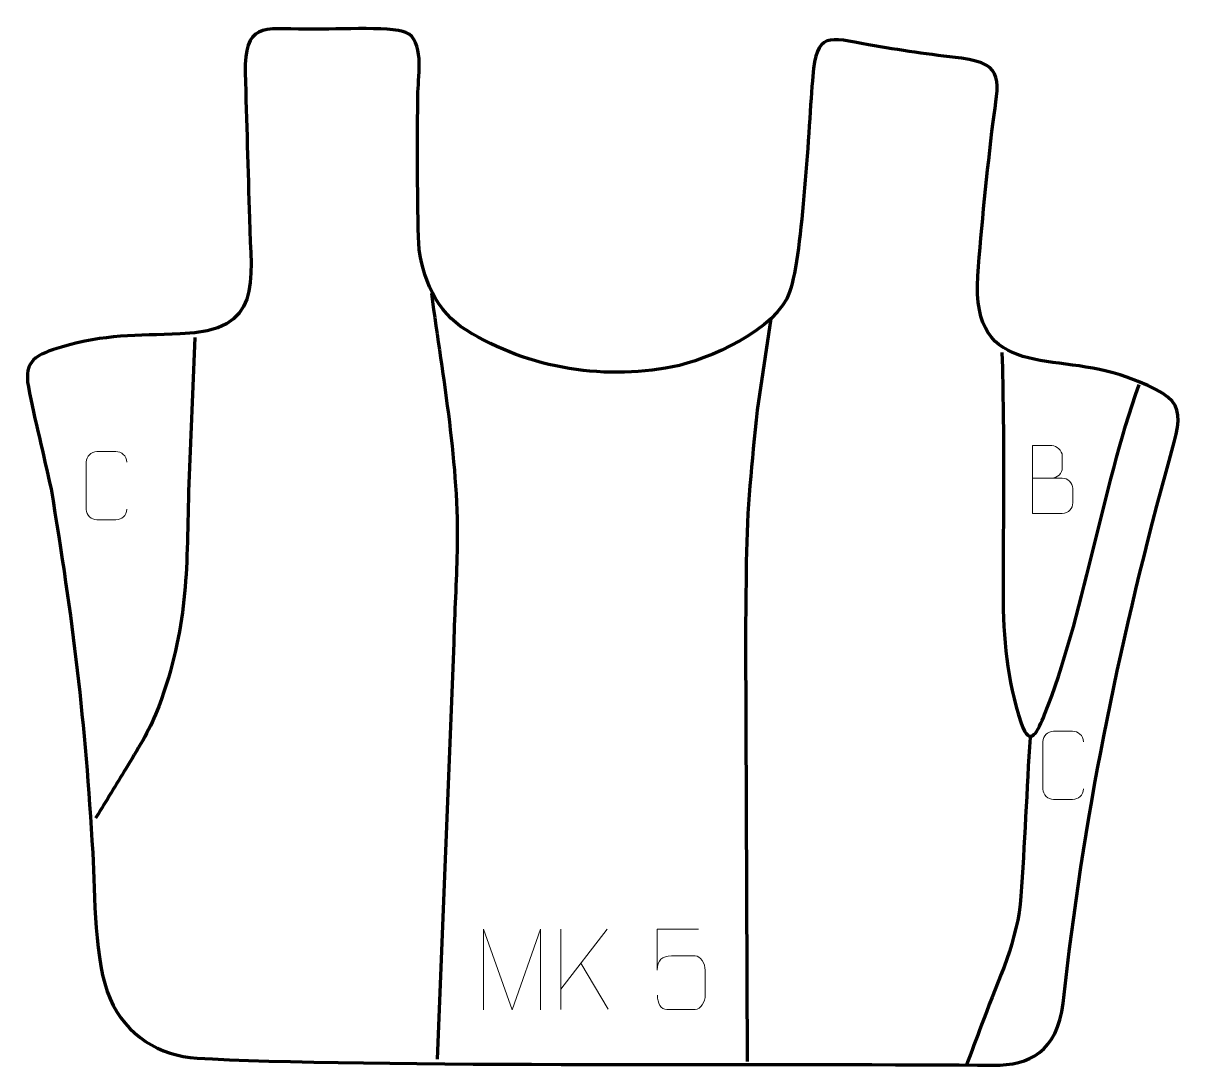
# Model space of a CAD drawing. Header units: millimetres. Extents: x -170 to 193, y -232 to 92.
import ezdxf

# ---------------------------------------------------------------- set-up
doc = ezdxf.new("R2010")
doc.units = ezdxf.units.MM
doc.header["$MEASUREMENT"] = 0
for name, color, linetype in [('layer 1', 7, 'Continuous'), ('layer 2', 7, 'Continuous'), ('layer 3', 7, 'Continuous')]:
    doc.layers.add(name, color=color, linetype=linetype)

msp = doc.modelspace()

# ---------------------------------------------------------------- linework, layer by layer
at = {"layer": 'layer 1', "color": 250, "lineweight": 9}
for points, knots in [([(-27.3113, -214.1171), (-27.3113, -214.1171), (-27.3113, -189.1592), (-27.3113, -189.1592), (-27.3113, -189.1592), (-27.3113, -189.1592), (-18.3862, -214.1171), (-18.3862, -214.1171), (-18.3862, -214.1171), (-18.3862, -214.1171), (-9.6263, -189.1597), (-9.6263, -189.1597), (-9.6263, -189.1597), (-9.6263, -189.1597), (-9.6263, -214.1171), (-9.6263, -214.1171)], [0, 0, 0, 0, 0.2, 0.2, 0.2, 0.2, 0.4, 0.4, 0.4, 0.4, 0.6, 0.6, 0.6, 0.6, 1, 1, 1, 1]), ([(39.4843, -189.1568), (39.4843, -189.1568), (26.6326, -189.1568), (26.6326, -189.1568), (26.6326, -189.1568), (26.6329, -193.3874), (26.6329, -197.6183), (26.6326, -201.8495), (26.6326, -201.8495), (26.6323, -198.5394), (28.2633, -197.4676), (31.0753, -197.4071), (31.0753, -197.4071), (33.5149, -197.4068), (35.9544, -197.4068), (38.3936, -197.4071), (38.3936, -197.4071), (40.0434, -197.4003), (41.5183, -199.7808), (41.5468, -201.8495), (41.5468, -201.8495), (41.5465, -204.4368), (41.5465, -207.0244), (41.5468, -209.6121), (41.5468, -209.6121), (41.593, -211.5715), (40.0936, -214.0078), (38.4677, -214.0663), (38.4677, -214.0663), (36.5112, -214.066), (31.6162, -214.066), (29.6592, -214.0663), (29.6592, -214.0663), (27.8137, -214.0751), (26.7066, -212.1103), (26.6858, -209.5592)], [0, 0, 0, 0, 0.1, 0.1, 0.1, 0.1, 0.2, 0.2, 0.2, 0.2, 0.3, 0.3, 0.3, 0.3, 0.4, 0.4, 0.4, 0.4, 0.5, 0.5, 0.5, 0.5, 0.6, 0.6, 0.6, 0.6, 0.7, 0.7, 0.7, 0.7, 0.8, 0.8, 0.8, 0.8, 1, 1, 1, 1])]:
    msp.add_open_spline(points, degree=3, knots=knots, dxfattribs=at)
for points in [[(-3.2606, -189.1348), (-3.2606, -189.1348), (-3.2606, -214.0884), (-3.2606, -214.0884)], [(11.1156, -189.1348), (11.1156, -189.1348), (-3.2606, -207.7745), (-3.2606, -207.7745)], [(11.4409, -213.9926), (11.4409, -213.9926), (2.9704, -199.679), (2.9704, -199.679)]]:
    msp.add_open_spline(points, degree=3, dxfattribs=at)
at = {"layer": 'layer 2', "color": 140, "lineweight": 158}
for points, knots in [([(-43.4763, 8.2203), (-39.909, -18.7906), (-34.8463, -44.3715), (-35.514, -71.8602), (-35.514, -71.8602), (-35.744, -81.3295), (-36.2727, -90.7882), (-36.5309, -100.259), (-36.5309, -100.259), (-36.5309, -100.259), (-41.6901, -229.5083), (-41.6901, -229.5083)], [0, 0, 0, 0, 0.25, 0.25, 0.25, 0.25, 0.5, 0.5, 0.5, 0.5, 1, 1, 1, 1]), ([(61.9636, 0.3557), (61.9636, 0.3557), (57.661, -28.0939), (57.661, -28.0939), (57.661, -28.0939), (56.0429, -44.5108), (54.4444, -58.4532), (54.2947, -75.0889), (54.2947, -75.0889), (54.2238, -82.9716), (54.1179, -90.8553), (54.0229, -98.7378), (54.0229, -98.7378), (54.0229, -98.7378), (54.552, -230.1696), (54.552, -230.1696)], [0, 0, 0, 0, 0.2, 0.2, 0.2, 0.2, 0.4, 0.4, 0.4, 0.4, 0.6, 0.6, 0.6, 0.6, 1, 1, 1, 1]), ([(-116.9645, -5.5381), (-116.9645, -5.5381), (-118.8827, -53.2955), (-118.8827, -53.2955), (-118.8827, -53.2955), (-119.476, -78.8042), (-119.0032, -95.2752), (-128.1546, -120.0213), (-128.1546, -120.0213), (-130.6186, -126.6842), (-134.089, -132.3435), (-137.7838, -138.3741), (-137.7838, -138.3741), (-140.8676, -143.3782), (-143.9069, -148.4163), (-146.9589, -153.4404), (-146.9589, -153.4404), (-146.9589, -153.4404), (-147.7223, -154.6972), (-147.7223, -154.6972)], [0, 0, 0, 0, 0.16666667, 0.16666667, 0.16666667, 0.16666667, 0.33333333, 0.33333333, 0.33333333, 0.33333333, 0.5, 0.5, 0.5, 0.5, 0.66666667, 0.66666667, 0.66666667, 0.66666667, 1, 1, 1, 1]), ([(133.6624, -10.2014), (134.4848, -35.444), (134.0509, -59.5799), (134.0501, -84.7186), (134.0501, -84.7186), (134.0497, -99.1665), (135.155, -111.3605), (139.6119, -125.203), (139.6119, -125.203), (142.4564, -133.4533), (144.9848, -127.32), (146.9257, -122.4701), (146.9257, -122.4701), (159.0762, -92.1081), (164.3742, -53.8333), (176.2603, -20.1233)], [0, 0, 0, 0, 0.2, 0.2, 0.2, 0.2, 0.4, 0.4, 0.4, 0.4, 0.6, 0.6, 0.6, 0.6, 1, 1, 1, 1]), ([(142.3936, -129.5948), (141.436, -144.9902), (140.6584, -163.5613), (139.5831, -178.9178), (139.5831, -178.9178), (138.6398, -192.3895), (132.6727, -204.6128), (127.9284, -217.2612), (127.9284, -217.2612), (126.3536, -221.4595), (124.7786, -225.6578), (123.2037, -229.856), (123.2037, -229.856), (123.2037, -229.856), (122.6787, -231.2556), (122.6787, -231.2556)], [0, 0, 0, 0, 0.2, 0.2, 0.2, 0.2, 0.4, 0.4, 0.4, 0.4, 0.6, 0.6, 0.6, 0.6, 1, 1, 1, 1])]:
    msp.add_open_spline(points, degree=3, knots=knots, dxfattribs=at)
at = {"layer": 'layer 3', "color": 242, "lineweight": 158}
msp.add_open_spline([(152.654, -212.0477), (150.9672, -227.15), (141.9956, -231.4588), (131.1487, -231.3322), (131.1487, -231.3322), (79.5961, -230.7307), (-68.2845, -232.082), (-116.2366, -229.1388), (-116.2366, -229.1388), (-127.7816, -228.4302), (-138.2494, -222.1709), (-143.2599, -210.7075), (-143.2599, -210.7075), (-148.2732, -199.238), (-147.9085, -178.5142), (-148.6441, -165.4659), (-148.6441, -165.4659), (-150.954, -124.4914), (-154.8346, -92.9207), (-161.5821, -52.436), (-161.5821, -52.436), (-163.8215, -42.1098), (-166.6825, -31.0423), (-168.6099, -20.8149), (-168.6099, -20.8149), (-170.1719, -12.5272), (-166.0945, -10.8667), (-158.3809, -8.4756), (-158.3809, -8.4756), (-144.8039, -4.4629), (-135.1861, -4.9267), (-121.4815, -4.4193), (-121.4815, -4.4193), (-95.5741, -3.4601), (-99.4575, 11.4402), (-100.0002, 31.3912), (-100.0002, 31.3912), (-100.4103, 46.4667), (-100.8958, 61.5396), (-101.2655, 76.6161), (-101.2655, 76.6161), (-101.6367, 91.9676), (-96.0211, 90.4338), (-82.3147, 90.1369), (-82.3147, 90.1369), (-75.84, 89.9966), (-55.8235, 91.1356), (-51.389, 89.1565), (-51.389, 89.1565), (-45.654, 86.5969), (-47.5111, 76.1914), (-47.6452, 70.7042), (-47.6452, 70.7042), (-47.9437, 55.9031), (-47.8004, 40.4282), (-47.5115, 25.6121), (-47.5115, 25.6121), (-47.3163, 15.6038), (-42.8116, 3.8064), (-34.4062, -2.0709), (-34.4062, -2.0709), (-15.3887, -14.7418), (9.0014, -19.0115), (31.3575, -14.6557), (31.3575, -14.6557), (42.2825, -12.5271), (63.9893, -2.8978), (67.7554, 8.5743), (67.7554, 8.5743), (71.9597, 21.3816), (73.5886, 59.5934), (74.9432, 75.5863), (74.9432, 75.5863), (76.1112, 89.3749), (79.8327, 87.6538), (92.2785, 85.3469), (92.2785, 85.3469), (101.9256, 83.5588), (111.3829, 82.3372), (121.1062, 81.123), (121.1062, 81.123), (135.035, 79.3886), (132.4841, 73.659), (130.9428, 61.3782), (130.9428, 61.3782), (129.0242, 45.867), (127.3951, 29.159), (126.1628, 13.5698), (126.1628, 13.5698), (124.1417, -19.2804), (150.1806, -9.6202), (172.4387, -17.7858), (172.4387, -17.7858), (192.5767, -25.1736), (189.8199, -27.9709), (184.624, -47.1723), (184.624, -47.1723), (169.2969, -103.8138), (159.1059, -154.2826), (152.654, -212.0477)], degree=3, knots=[0, 0, 0, 0, 0.03846154, 0.03846154, 0.03846154, 0.03846154, 0.07692308, 0.07692308, 0.07692308, 0.07692308, 0.11538462, 0.11538462, 0.11538462, 0.11538462, 0.15384615, 0.15384615, 0.15384615, 0.15384615, 0.19230769, 0.19230769, 0.19230769, 0.19230769, 0.23076923, 0.23076923, 0.23076923, 0.23076923, 0.26923077, 0.26923077, 0.26923077, 0.26923077, 0.30769231, 0.30769231, 0.30769231, 0.30769231, 0.34615385, 0.34615385, 0.34615385, 0.34615385, 0.38461538, 0.38461538, 0.38461538, 0.38461538, 0.42307692, 0.42307692, 0.42307692, 0.42307692, 0.46153846, 0.46153846, 0.46153846, 0.46153846, 0.5, 0.5, 0.5, 0.5, 0.53846154, 0.53846154, 0.53846154, 0.53846154, 0.57692308, 0.57692308, 0.57692308, 0.57692308, 0.61538462, 0.61538462, 0.61538462, 0.61538462, 0.65384615, 0.65384615, 0.65384615, 0.65384615, 0.69230769, 0.69230769, 0.69230769, 0.69230769, 0.73076923, 0.73076923, 0.73076923, 0.73076923, 0.76923077, 0.76923077, 0.76923077, 0.76923077, 0.80769231, 0.80769231, 0.80769231, 0.80769231, 0.84615385, 0.84615385, 0.84615385, 0.84615385, 0.88461538, 0.88461538, 0.88461538, 0.88461538, 0.92307692, 0.92307692, 0.92307692, 0.92307692, 1, 1, 1, 1], dxfattribs=at)
at = {"layer": 'layer 3', "color": 250, "lineweight": 9}
for points, knots in [([(143.1817, -49.1523), (146.2581, -49.152), (149.2911, -49.152), (152.3682, -49.1523), (152.3682, -49.1523), (154.0385, -49.167), (155.6649, -50.6349), (155.6649, -52.3679), (155.6649, -52.3679), (155.6646, -53.322), (155.6646, -55.9004), (155.6649, -56.8548), (155.6649, -56.8548), (155.6798, -58.4257), (154.3759, -60.1285), (152.413, -60.1142), (152.413, -60.1142), (149.3356, -60.1139), (146.2585, -60.1139), (143.1817, -60.1142), (143.1817, -60.1142), (143.1817, -53.0811), (143.1817, -46.0482), (143.1817, -39.0157), (143.1817, -39.0157), (145.1887, -39.0157), (147.1961, -39.0157), (149.2034, -39.0157), (149.2034, -39.0157), (150.6246, -39.0008), (152.3975, -40.6161), (152.4124, -42.2754), (152.4124, -42.2754), (152.4121, -44.0223), (152.4121, -44.1457), (152.4124, -45.893), (152.4124, -45.893), (152.427, -47.6399), (150.8591, -49.167), (149.1596, -49.1523)], [0, 0, 0, 0, 0.09090909, 0.09090909, 0.09090909, 0.09090909, 0.18181818, 0.18181818, 0.18181818, 0.18181818, 0.27272727, 0.27272727, 0.27272727, 0.27272727, 0.36363636, 0.36363636, 0.36363636, 0.36363636, 0.45454545, 0.45454545, 0.45454545, 0.45454545, 0.54545455, 0.54545455, 0.54545455, 0.54545455, 0.63636364, 0.63636364, 0.63636364, 0.63636364, 0.72727273, 0.72727273, 0.72727273, 0.72727273, 0.81818182, 0.81818182, 0.81818182, 0.81818182, 1, 1, 1, 1]), ([(-138.071, -58.8272), (-138.1894, -60.7951), (-139.61, -62.0483), (-141.4291, -62.0574), (-141.4291, -62.0574), (-143.4042, -62.0571), (-145.3793, -62.0571), (-147.354, -62.0574), (-147.354, -62.0574), (-148.9845, -62.1467), (-150.6549, -60.5505), (-150.6454, -58.8419), (-150.6454, -58.8419), (-150.6451, -53.9547), (-150.6451, -49.0678), (-150.6454, -44.1812), (-150.6454, -44.1812), (-150.6418, -42.3702), (-149.1624, -40.914), (-147.3393, -40.9255), (-147.3393, -40.9255), (-145.3695, -40.9255), (-143.3993, -40.9255), (-141.4291, -40.9255), (-141.4291, -40.9255), (-139.7803, -40.8954), (-138.0936, -42.1587), (-138.071, -44.2234)], [0, 0, 0, 0, 0.125, 0.125, 0.125, 0.125, 0.25, 0.25, 0.25, 0.25, 0.375, 0.375, 0.375, 0.375, 0.5, 0.5, 0.5, 0.5, 0.625, 0.625, 0.625, 0.625, 0.75, 0.75, 0.75, 0.75, 1, 1, 1, 1]), ([(-138.071, -58.8272), (-138.1894, -60.7951), (-139.61, -62.0483), (-141.4291, -62.0574), (-141.4291, -62.0574), (-143.4042, -62.0571), (-145.3793, -62.0571), (-147.354, -62.0574), (-147.354, -62.0574), (-148.9845, -62.1467), (-150.6549, -60.5505), (-150.6454, -58.8419), (-150.6454, -58.8419), (-150.6451, -53.9547), (-150.6451, -49.0678), (-150.6454, -44.1812), (-150.6454, -44.1812), (-150.6418, -42.3702), (-149.1624, -40.914), (-147.3393, -40.9255), (-147.3393, -40.9255), (-145.3695, -40.9255), (-143.3993, -40.9255), (-141.4291, -40.9255), (-141.4291, -40.9255), (-139.7803, -40.8954), (-138.0936, -42.1587), (-138.071, -44.2234)], [0, 0, 0, 0, 0.125, 0.125, 0.125, 0.125, 0.25, 0.25, 0.25, 0.25, 0.375, 0.375, 0.375, 0.375, 0.5, 0.5, 0.5, 0.5, 0.625, 0.625, 0.625, 0.625, 0.75, 0.75, 0.75, 0.75, 1, 1, 1, 1]), ([(158.9677, -145.6102), (158.8493, -147.5781), (157.4287, -148.8313), (155.6096, -148.8404), (155.6096, -148.8404), (153.6345, -148.8401), (151.6594, -148.8401), (149.6847, -148.8404), (149.6847, -148.8404), (148.0542, -148.9297), (146.3838, -147.3335), (146.3933, -145.6249), (146.3933, -145.6249), (146.3936, -140.7377), (146.3936, -135.8508), (146.3933, -130.9642), (146.3933, -130.9642), (146.3969, -129.1532), (147.8763, -127.697), (149.6994, -127.7085), (149.6994, -127.7085), (151.6692, -127.7085), (153.6394, -127.7085), (155.6096, -127.7085), (155.6096, -127.7085), (157.2584, -127.6784), (158.9451, -128.9417), (158.9677, -131.0064)], [0, 0, 0, 0, 0.125, 0.125, 0.125, 0.125, 0.25, 0.25, 0.25, 0.25, 0.375, 0.375, 0.375, 0.375, 0.5, 0.5, 0.5, 0.5, 0.625, 0.625, 0.625, 0.625, 0.75, 0.75, 0.75, 0.75, 1, 1, 1, 1]), ([(158.9677, -145.6102), (158.8493, -147.5781), (157.4287, -148.8313), (155.6096, -148.8404), (155.6096, -148.8404), (153.6345, -148.8401), (151.6594, -148.8401), (149.6847, -148.8404), (149.6847, -148.8404), (148.0542, -148.9297), (146.3838, -147.3335), (146.3933, -145.6249), (146.3933, -145.6249), (146.3936, -140.7377), (146.3936, -135.8508), (146.3933, -130.9642), (146.3933, -130.9642), (146.3969, -129.1532), (147.8763, -127.697), (149.6994, -127.7085), (149.6994, -127.7085), (151.6692, -127.7085), (153.6394, -127.7085), (155.6096, -127.7085), (155.6096, -127.7085), (157.2584, -127.6784), (158.9451, -128.9417), (158.9677, -131.0064)], [0, 0, 0, 0, 0.125, 0.125, 0.125, 0.125, 0.25, 0.25, 0.25, 0.25, 0.375, 0.375, 0.375, 0.375, 0.5, 0.5, 0.5, 0.5, 0.625, 0.625, 0.625, 0.625, 0.75, 0.75, 0.75, 0.75, 1, 1, 1, 1])]:
    msp.add_open_spline(points, degree=3, knots=knots, dxfattribs=at)

doc.saveas('drawing.dxf')
